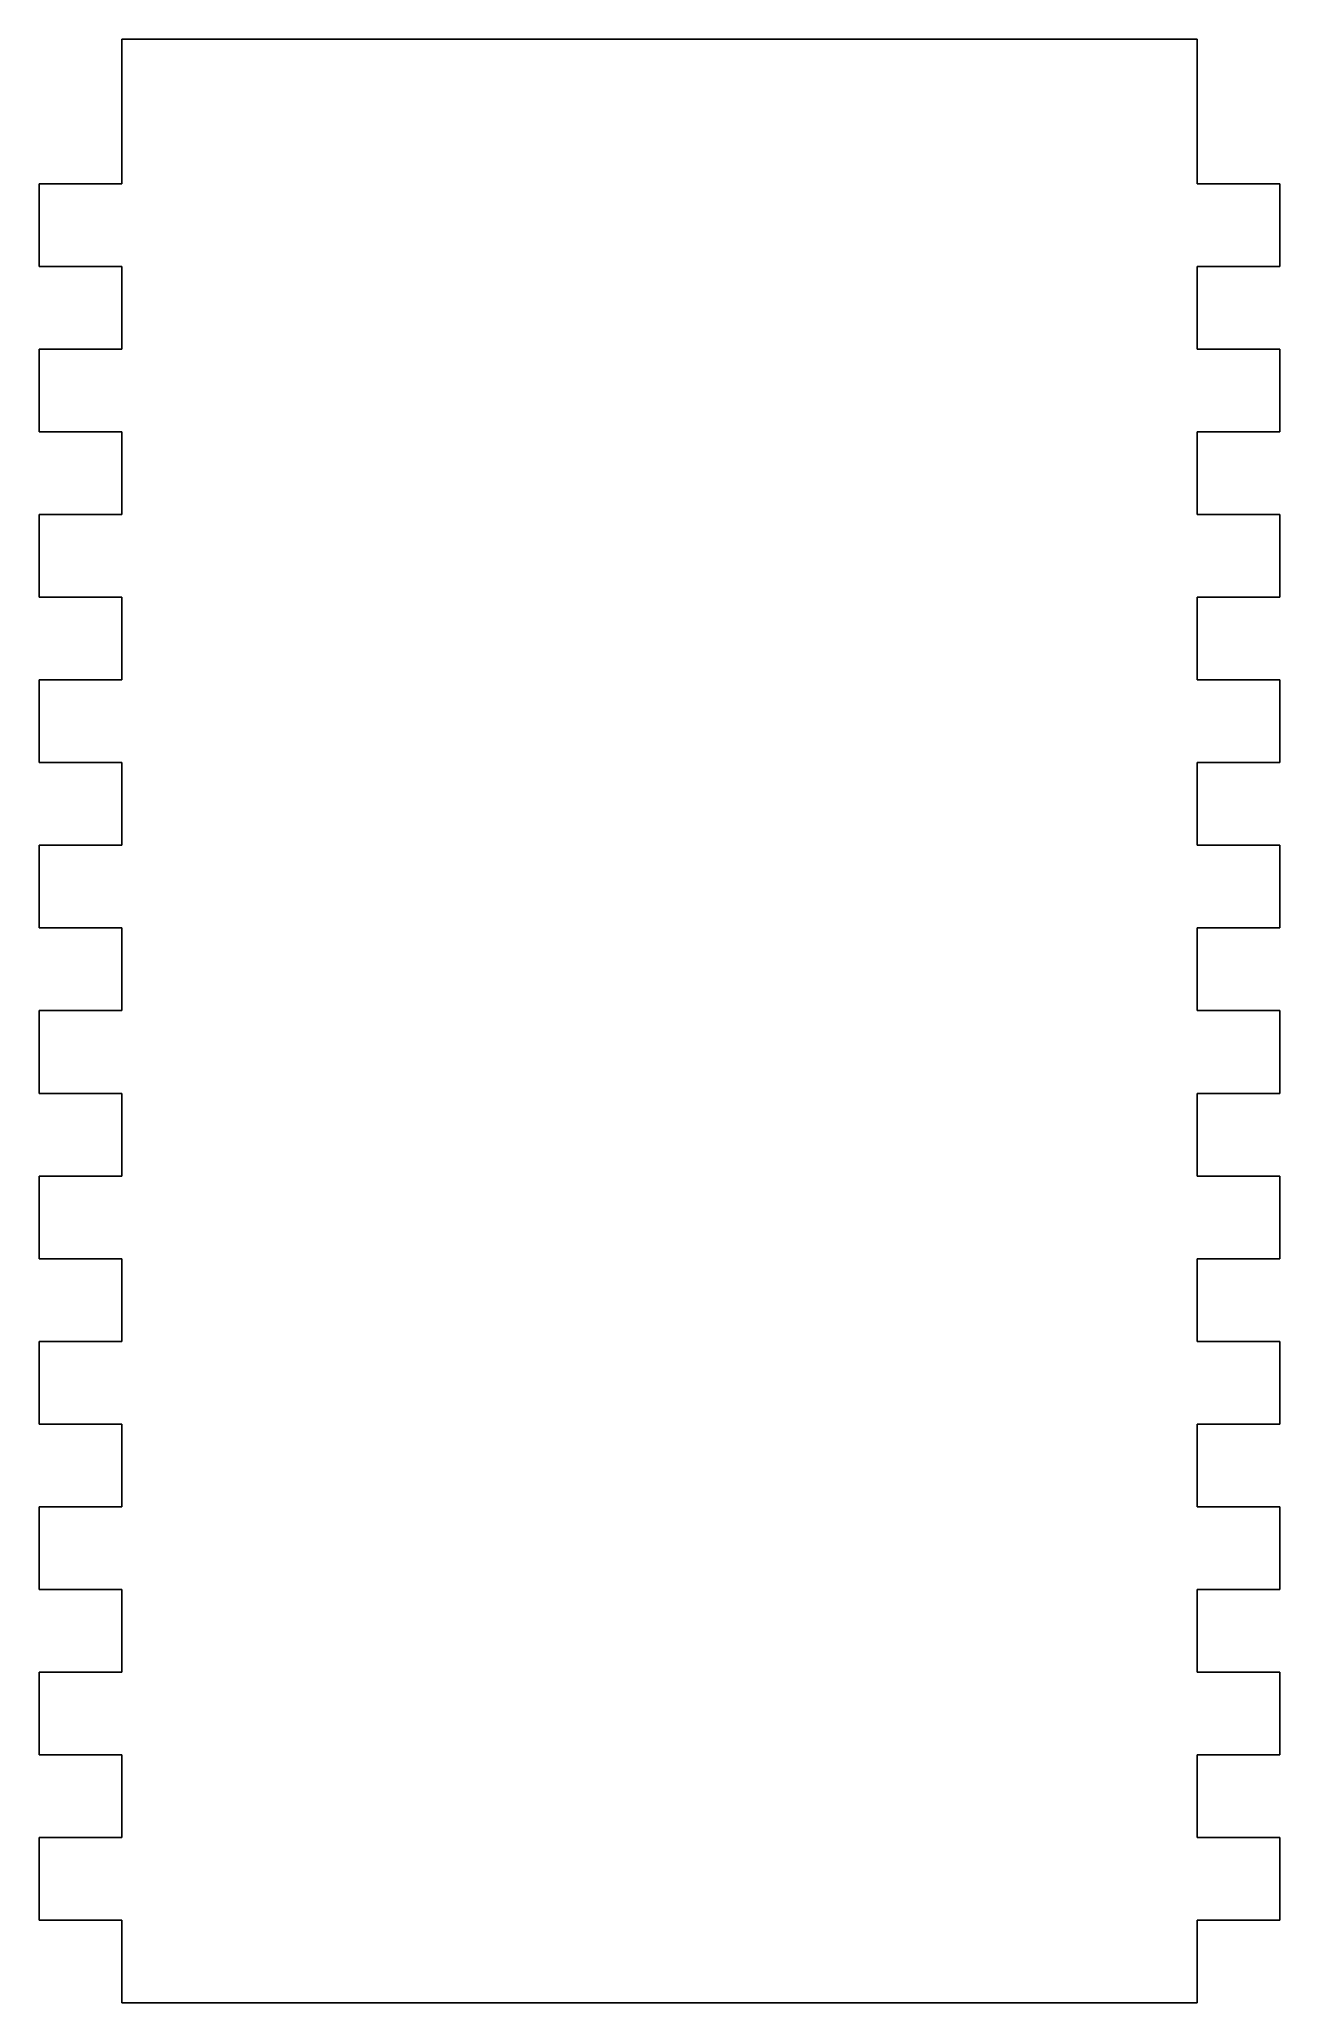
# Model space of a CAD drawing. Header units: millimetres. Extents: x 0 to 60, y 0 to 95.
import ezdxf

# ---------------------------------------------------------------- set-up
doc = ezdxf.new("R2010")
doc.units = ezdxf.units.MM

msp = doc.modelspace()

# ---------------------------------------------------------------- linework, layer by layer
for p, q in [((4, 88, -60), (4, 95, -60)), ((4, 95, -60), (56, 95, -60)), ((4, 95, -56), (56, 95, -56)), ((4, 88, -56), (4, 95, -56)), ((4, 95, -60), (4, 95, -56)), ((4, 95, -56), (56, 95, -56)), ((4, 95, -60), (56, 95, -60)), ((4, 88, -60), (4, 95, -60)), ((4, 88, -56), (4, 95, -56)), ((4, 95, -60), (4, 95, -56)), ((56, 95, -60), (56, 88, -60)), ((56, 95, -56), (56, 88, -56)), ((56, 95, -60), (56, 88, -60)), ((56, 95, -60), (56, 95, -56)), ((56, 95, -56), (56, 88, -56)), ((56, 95, -60), (56, 95, -56)), ((0, 88, -60), (0, 84, -60)), ((4, 88, -60), (0, 88, -60)), ((4, 88, -56), (0, 88, -56)), ((0, 88, -56), (0, 84, -56)), ((4, 88, -60), (0, 88, -60)), ((0, 88, -60), (0, 88, -56)), ((4, 88, -56), (0, 88, -56)), ((0, 88, -60), (0, 88, -56)), ((0, 88, -60), (0, 84, -60)), ((0, 88, -56), (0, 84, -56)), ((4, 88, -60), (4, 88, -56)), ((4, 88, -60), (4, 88, -56)), ((60, 88, -60), (56, 88, -60)), ((60, 88, -56), (56, 88, -56)), ((56, 88, -56), (56, 88, -60)), ((60, 88, -60), (56, 88, -60)), ((56, 88, -56), (56, 88, -60)), ((60, 88, -56), (56, 88, -56)), ((60, 84, -60), (60, 88, -60)), ((60, 84, -56), (60, 88, -56)), ((60, 88, -60), (60, 88, -56)), ((60, 84, -60), (60, 88, -60)), ((60, 88, -60), (60, 88, -56)), ((60, 84, -56), (60, 88, -56)), ((0, 84, -60), (4, 84, -60)), ((0, 84, -56), (4, 84, -56)), ((0, 84, -60), (0, 84, -56)), ((0, 84, -60), (4, 84, -60)), ((0, 84, -56), (4, 84, -56)), ((0, 84, -60), (0, 84, -56)), ((4, 80, -60), (4, 84, -60)), ((4, 80, -56), (4, 84, -56)), ((4, 84, -56), (4, 84, -60)), ((4, 80, -60), (4, 84, -60)), ((4, 80, -56), (4, 84, -56)), ((4, 84, -56), (4, 84, -60)), ((56, 84, -60), (60, 84, -60)), ((56, 84, -60), (56, 80, -60)), ((56, 84, -56), (56, 80, -56)), ((56, 84, -56), (60, 84, -56)), ((56, 84, -60), (56, 80, -60)), ((56, 84, -60), (56, 84, -56)), ((56, 84, -56), (56, 80, -56)), ((56, 84, -60), (60, 84, -60)), ((56, 84, -56), (60, 84, -56)), ((56, 84, -60), (56, 84, -56)), ((60, 84, -60), (60, 84, -56)), ((60, 84, -60), (60, 84, -56)), ((0, 80, -60), (0, 76, -60)), ((4, 80, -60), (0, 80, -60)), ((4, 80, -56), (0, 80, -56)), ((0, 80, -56), (0, 76, -56)), ((4, 80, -60), (0, 80, -60)), ((0, 80, -60), (0, 80, -56)), ((4, 80, -56), (0, 80, -56)), ((0, 80, -60), (0, 80, -56)), ((0, 80, -60), (0, 76, -60)), ((0, 80, -56), (0, 76, -56)), ((4, 80, -60), (4, 80, -56)), ((4, 80, -60), (4, 80, -56)), ((60, 80, -60), (56, 80, -60)), ((60, 80, -56), (56, 80, -56)), ((56, 80, -56), (56, 80, -60)), ((60, 80, -60), (56, 80, -60)), ((56, 80, -56), (56, 80, -60)), ((60, 80, -56), (56, 80, -56)), ((60, 76, -60), (60, 80, -60)), ((60, 76, -56), (60, 80, -56)), ((60, 80, -60), (60, 80, -56)), ((60, 76, -60), (60, 80, -60)), ((60, 80, -60), (60, 80, -56)), ((60, 76, -56), (60, 80, -56)), ((0, 76, -60), (4, 76, -60)), ((0, 76, -56), (4, 76, -56)), ((0, 76, -60), (0, 76, -56)), ((0, 76, -60), (4, 76, -60)), ((0, 76, -56), (4, 76, -56)), ((0, 76, -60), (0, 76, -56)), ((4, 72, -60), (4, 76, -60)), ((4, 72, -56), (4, 76, -56)), ((4, 76, -56), (4, 76, -60)), ((4, 72, -60), (4, 76, -60)), ((4, 72, -56), (4, 76, -56)), ((4, 76, -56), (4, 76, -60)), ((56, 76, -60), (60, 76, -60)), ((56, 76, -60), (56, 72, -60)), ((56, 76, -56), (56, 72, -56)), ((56, 76, -56), (60, 76, -56)), ((56, 76, -60), (56, 72, -60)), ((56, 76, -60), (56, 76, -56)), ((56, 76, -56), (56, 72, -56)), ((56, 76, -60), (60, 76, -60)), ((56, 76, -56), (60, 76, -56)), ((56, 76, -60), (56, 76, -56)), ((60, 76, -60), (60, 76, -56)), ((60, 76, -60), (60, 76, -56)), ((0, 72, -60), (0, 68, -60)), ((4, 72, -60), (0, 72, -60)), ((4, 72, -56), (0, 72, -56)), ((0, 72, -56), (0, 68, -56)), ((4, 72, -60), (0, 72, -60)), ((0, 72, -60), (0, 72, -56)), ((4, 72, -56), (0, 72, -56)), ((0, 72, -60), (0, 72, -56)), ((0, 72, -60), (0, 68, -60)), ((0, 72, -56), (0, 68, -56)), ((4, 72, -60), (4, 72, -56)), ((4, 72, -60), (4, 72, -56)), ((60, 72, -60), (56, 72, -60)), ((60, 72, -56), (56, 72, -56)), ((56, 72, -56), (56, 72, -60)), ((60, 72, -60), (56, 72, -60)), ((56, 72, -56), (56, 72, -60)), ((60, 72, -56), (56, 72, -56)), ((60, 68, -60), (60, 72, -60)), ((60, 68, -56), (60, 72, -56)), ((60, 72, -60), (60, 72, -56)), ((60, 68, -60), (60, 72, -60)), ((60, 72, -60), (60, 72, -56)), ((60, 68, -56), (60, 72, -56)), ((0, 68, -60), (4, 68, -60)), ((0, 68, -56), (4, 68, -56)), ((0, 68, -60), (0, 68, -56)), ((0, 68, -60), (4, 68, -60)), ((0, 68, -56), (4, 68, -56)), ((0, 68, -60), (0, 68, -56)), ((4, 64, -60), (4, 68, -60)), ((4, 64, -56), (4, 68, -56)), ((4, 68, -56), (4, 68, -60)), ((4, 64, -60), (4, 68, -60)), ((4, 64, -56), (4, 68, -56)), ((4, 68, -56), (4, 68, -60)), ((56, 68, -60), (60, 68, -60)), ((56, 68, -60), (56, 64, -60)), ((56, 68, -56), (56, 64, -56)), ((56, 68, -56), (60, 68, -56)), ((56, 68, -60), (56, 64, -60)), ((56, 68, -60), (56, 68, -56)), ((56, 68, -56), (56, 64, -56)), ((56, 68, -60), (60, 68, -60)), ((56, 68, -56), (60, 68, -56)), ((56, 68, -60), (56, 68, -56)), ((60, 68, -60), (60, 68, -56)), ((60, 68, -60), (60, 68, -56)), ((0, 64, -60), (0, 60, -60)), ((4, 64, -60), (0, 64, -60)), ((4, 64, -56), (0, 64, -56)), ((0, 64, -56), (0, 60, -56)), ((4, 64, -60), (0, 64, -60)), ((0, 64, -60), (0, 64, -56)), ((4, 64, -56), (0, 64, -56)), ((0, 64, -60), (0, 64, -56)), ((0, 64, -60), (0, 60, -60)), ((0, 64, -56), (0, 60, -56)), ((4, 64, -60), (4, 64, -56)), ((4, 64, -60), (4, 64, -56)), ((60, 64, -60), (56, 64, -60)), ((60, 64, -56), (56, 64, -56)), ((56, 64, -56), (56, 64, -60)), ((60, 64, -60), (56, 64, -60)), ((56, 64, -56), (56, 64, -60)), ((60, 64, -56), (56, 64, -56)), ((60, 60, -60), (60, 64, -60)), ((60, 60, -56), (60, 64, -56)), ((60, 64, -60), (60, 64, -56)), ((60, 60, -60), (60, 64, -60)), ((60, 64, -60), (60, 64, -56)), ((60, 60, -56), (60, 64, -56)), ((0, 60, -60), (4, 60, -60)), ((0, 60, -56), (4, 60, -56)), ((0, 60, -60), (0, 60, -56)), ((0, 60, -60), (4, 60, -60)), ((0, 60, -56), (4, 60, -56)), ((0, 60, -60), (0, 60, -56)), ((4, 56, -60), (4, 60, -60)), ((4, 56, -56), (4, 60, -56)), ((4, 60, -56), (4, 60, -60)), ((4, 56, -60), (4, 60, -60)), ((4, 56, -56), (4, 60, -56)), ((4, 60, -56), (4, 60, -60)), ((56, 60, -60), (60, 60, -60)), ((56, 60, -60), (56, 56, -60)), ((56, 60, -56), (56, 56, -56)), ((56, 60, -56), (60, 60, -56)), ((56, 60, -60), (56, 56, -60)), ((56, 60, -60), (56, 60, -56)), ((56, 60, -56), (56, 56, -56)), ((56, 60, -60), (60, 60, -60)), ((56, 60, -56), (60, 60, -56)), ((56, 60, -60), (56, 60, -56)), ((60, 60, -60), (60, 60, -56)), ((60, 60, -60), (60, 60, -56)), ((0, 56, -60), (0, 52, -60)), ((4, 56, -60), (0, 56, -60)), ((4, 56, -56), (0, 56, -56)), ((0, 56, -56), (0, 52, -56)), ((4, 56, -60), (0, 56, -60)), ((0, 56, -60), (0, 56, -56)), ((4, 56, -56), (0, 56, -56)), ((0, 56, -60), (0, 56, -56)), ((0, 56, -60), (0, 52, -60)), ((0, 56, -56), (0, 52, -56)), ((4, 56, -60), (4, 56, -56)), ((4, 56, -60), (4, 56, -56)), ((60, 56, -60), (56, 56, -60)), ((60, 56, -56), (56, 56, -56)), ((56, 56, -56), (56, 56, -60)), ((60, 56, -60), (56, 56, -60)), ((56, 56, -56), (56, 56, -60)), ((60, 56, -56), (56, 56, -56)), ((60, 52, -60), (60, 56, -60)), ((60, 52, -56), (60, 56, -56)), ((60, 56, -60), (60, 56, -56)), ((60, 52, -60), (60, 56, -60)), ((60, 56, -60), (60, 56, -56)), ((60, 52, -56), (60, 56, -56)), ((0, 52, -60), (4, 52, -60)), ((0, 52, -56), (4, 52, -56)), ((0, 52, -60), (0, 52, -56)), ((0, 52, -60), (4, 52, -60)), ((0, 52, -56), (4, 52, -56)), ((0, 52, -60), (0, 52, -56)), ((4, 48, -60), (4, 52, -60)), ((4, 48, -56), (4, 52, -56)), ((4, 52, -56), (4, 52, -60)), ((4, 48, -60), (4, 52, -60)), ((4, 48, -56), (4, 52, -56)), ((4, 52, -56), (4, 52, -60)), ((56, 52, -60), (60, 52, -60)), ((56, 52, -60), (56, 48, -60)), ((56, 52, -56), (56, 48, -56)), ((56, 52, -56), (60, 52, -56)), ((56, 52, -60), (56, 48, -60)), ((56, 52, -60), (56, 52, -56)), ((56, 52, -56), (56, 48, -56)), ((56, 52, -60), (60, 52, -60)), ((56, 52, -56), (60, 52, -56)), ((56, 52, -60), (56, 52, -56)), ((60, 52, -60), (60, 52, -56)), ((60, 52, -60), (60, 52, -56)), ((0, 48, -60), (0, 44, -60)), ((4, 48, -60), (0, 48, -60)), ((4, 48, -56), (0, 48, -56)), ((0, 48, -56), (0, 44, -56)), ((4, 48, -60), (0, 48, -60)), ((0, 48, -60), (0, 48, -56)), ((4, 48, -56), (0, 48, -56)), ((0, 48, -60), (0, 48, -56)), ((0, 48, -60), (0, 44, -60)), ((0, 48, -56), (0, 44, -56)), ((4, 48, -60), (4, 48, -56)), ((4, 48, -60), (4, 48, -56)), ((60, 48, -60), (56, 48, -60)), ((60, 48, -56), (56, 48, -56)), ((56, 48, -56), (56, 48, -60)), ((60, 48, -60), (56, 48, -60)), ((56, 48, -56), (56, 48, -60)), ((60, 48, -56), (56, 48, -56)), ((60, 44, -60), (60, 48, -60)), ((60, 44, -56), (60, 48, -56)), ((60, 48, -60), (60, 48, -56)), ((60, 44, -60), (60, 48, -60)), ((60, 48, -60), (60, 48, -56)), ((60, 44, -56), (60, 48, -56)), ((0, 44, -60), (4, 44, -60)), ((0, 44, -56), (4, 44, -56)), ((0, 44, -60), (0, 44, -56)), ((0, 44, -60), (4, 44, -60)), ((0, 44, -56), (4, 44, -56)), ((0, 44, -60), (0, 44, -56)), ((4, 40, -60), (4, 44, -60)), ((4, 40, -56), (4, 44, -56)), ((4, 44, -56), (4, 44, -60)), ((4, 40, -60), (4, 44, -60)), ((4, 40, -56), (4, 44, -56)), ((4, 44, -56), (4, 44, -60)), ((56, 44, -60), (60, 44, -60)), ((56, 44, -60), (56, 40, -60)), ((56, 44, -56), (56, 40, -56)), ((56, 44, -56), (60, 44, -56)), ((56, 44, -60), (56, 40, -60)), ((56, 44, -60), (56, 44, -56)), ((56, 44, -56), (56, 40, -56)), ((56, 44, -60), (60, 44, -60)), ((56, 44, -56), (60, 44, -56)), ((56, 44, -60), (56, 44, -56)), ((60, 44, -60), (60, 44, -56)), ((60, 44, -60), (60, 44, -56)), ((0, 40, -60), (0, 36, -60)), ((4, 40, -60), (0, 40, -60)), ((4, 40, -56), (0, 40, -56)), ((0, 40, -56), (0, 36, -56)), ((4, 40, -60), (0, 40, -60)), ((0, 40, -60), (0, 40, -56)), ((4, 40, -56), (0, 40, -56)), ((0, 40, -60), (0, 40, -56)), ((0, 40, -60), (0, 36, -60)), ((0, 40, -56), (0, 36, -56)), ((4, 40, -60), (4, 40, -56)), ((4, 40, -60), (4, 40, -56)), ((60, 40, -60), (56, 40, -60)), ((60, 40, -56), (56, 40, -56)), ((56, 40, -56), (56, 40, -60)), ((60, 40, -60), (56, 40, -60)), ((56, 40, -56), (56, 40, -60)), ((60, 40, -56), (56, 40, -56)), ((60, 36, -60), (60, 40, -60)), ((60, 36, -56), (60, 40, -56)), ((60, 40, -60), (60, 40, -56)), ((60, 36, -60), (60, 40, -60)), ((60, 40, -60), (60, 40, -56)), ((60, 36, -56), (60, 40, -56)), ((0, 36, -60), (4, 36, -60)), ((0, 36, -56), (4, 36, -56)), ((0, 36, -60), (0, 36, -56)), ((0, 36, -60), (4, 36, -60)), ((0, 36, -56), (4, 36, -56)), ((0, 36, -60), (0, 36, -56)), ((4, 32, -60), (4, 36, -60)), ((4, 32, -56), (4, 36, -56)), ((4, 36, -56), (4, 36, -60)), ((4, 32, -60), (4, 36, -60)), ((4, 32, -56), (4, 36, -56)), ((4, 36, -56), (4, 36, -60)), ((56, 36, -60), (60, 36, -60)), ((56, 36, -60), (56, 32, -60)), ((56, 36, -56), (56, 32, -56)), ((56, 36, -56), (60, 36, -56)), ((56, 36, -60), (56, 32, -60)), ((56, 36, -60), (56, 36, -56)), ((56, 36, -56), (56, 32, -56)), ((56, 36, -60), (60, 36, -60)), ((56, 36, -56), (60, 36, -56)), ((56, 36, -60), (56, 36, -56)), ((60, 36, -60), (60, 36, -56)), ((60, 36, -60), (60, 36, -56)), ((0, 32, -60), (0, 28, -60)), ((4, 32, -60), (0, 32, -60)), ((4, 32, -56), (0, 32, -56)), ((0, 32, -56), (0, 28, -56)), ((4, 32, -60), (0, 32, -60)), ((0, 32, -60), (0, 32, -56)), ((4, 32, -56), (0, 32, -56)), ((0, 32, -60), (0, 32, -56)), ((0, 32, -60), (0, 28, -60)), ((0, 32, -56), (0, 28, -56)), ((4, 32, -60), (4, 32, -56)), ((4, 32, -60), (4, 32, -56)), ((60, 32, -60), (56, 32, -60)), ((60, 32, -56), (56, 32, -56)), ((56, 32, -56), (56, 32, -60)), ((60, 32, -60), (56, 32, -60)), ((56, 32, -56), (56, 32, -60)), ((60, 32, -56), (56, 32, -56)), ((60, 28, -60), (60, 32, -60)), ((60, 28, -56), (60, 32, -56)), ((60, 32, -60), (60, 32, -56)), ((60, 28, -60), (60, 32, -60)), ((60, 32, -60), (60, 32, -56)), ((60, 28, -56), (60, 32, -56)), ((0, 28, -60), (4, 28, -60)), ((0, 28, -56), (4, 28, -56)), ((0, 28, -60), (0, 28, -56)), ((0, 28, -60), (4, 28, -60)), ((0, 28, -56), (4, 28, -56)), ((0, 28, -60), (0, 28, -56)), ((4, 24, -60), (4, 28, -60)), ((4, 24, -56), (4, 28, -56)), ((4, 28, -56), (4, 28, -60)), ((4, 24, -60), (4, 28, -60)), ((4, 24, -56), (4, 28, -56)), ((4, 28, -56), (4, 28, -60)), ((56, 28, -60), (60, 28, -60)), ((56, 28, -60), (56, 24, -60)), ((56, 28, -56), (56, 24, -56)), ((56, 28, -56), (60, 28, -56)), ((56, 28, -60), (56, 24, -60)), ((56, 28, -60), (56, 28, -56)), ((56, 28, -56), (56, 24, -56)), ((56, 28, -60), (60, 28, -60)), ((56, 28, -56), (60, 28, -56)), ((56, 28, -60), (56, 28, -56)), ((60, 28, -60), (60, 28, -56)), ((60, 28, -60), (60, 28, -56)), ((0, 24, -60), (0, 20, -60)), ((4, 24, -60), (0, 24, -60)), ((4, 24, -56), (0, 24, -56)), ((0, 24, -56), (0, 20, -56)), ((4, 24, -60), (0, 24, -60)), ((0, 24, -60), (0, 24, -56)), ((4, 24, -56), (0, 24, -56)), ((0, 24, -60), (0, 24, -56)), ((0, 24, -60), (0, 20, -60)), ((0, 24, -56), (0, 20, -56)), ((4, 24, -60), (4, 24, -56)), ((4, 24, -60), (4, 24, -56)), ((60, 24, -60), (56, 24, -60)), ((60, 24, -56), (56, 24, -56)), ((56, 24, -56), (56, 24, -60)), ((60, 24, -60), (56, 24, -60)), ((56, 24, -56), (56, 24, -60)), ((60, 24, -56), (56, 24, -56)), ((60, 20, -60), (60, 24, -60)), ((60, 20, -56), (60, 24, -56)), ((60, 24, -60), (60, 24, -56)), ((60, 20, -60), (60, 24, -60)), ((60, 24, -60), (60, 24, -56)), ((60, 20, -56), (60, 24, -56)), ((0, 20, -60), (4, 20, -60)), ((0, 20, -56), (4, 20, -56)), ((0, 20, -60), (0, 20, -56)), ((0, 20, -60), (4, 20, -60)), ((0, 20, -56), (4, 20, -56)), ((0, 20, -60), (0, 20, -56)), ((4, 16, -60), (4, 20, -60)), ((4, 16, -56), (4, 20, -56)), ((4, 20, -56), (4, 20, -60)), ((4, 16, -60), (4, 20, -60)), ((4, 16, -56), (4, 20, -56)), ((4, 20, -56), (4, 20, -60)), ((56, 20, -60), (60, 20, -60)), ((56, 20, -60), (56, 16, -60)), ((56, 20, -56), (56, 16, -56)), ((56, 20, -56), (60, 20, -56)), ((56, 20, -60), (56, 16, -60)), ((56, 20, -60), (56, 20, -56)), ((56, 20, -56), (56, 16, -56)), ((56, 20, -60), (60, 20, -60)), ((56, 20, -56), (60, 20, -56)), ((56, 20, -60), (56, 20, -56)), ((60, 20, -60), (60, 20, -56)), ((60, 20, -60), (60, 20, -56)), ((0, 16, -60), (0, 12, -60)), ((4, 16, -60), (0, 16, -60)), ((4, 16, -56), (0, 16, -56)), ((0, 16, -56), (0, 12, -56)), ((4, 16, -60), (0, 16, -60)), ((0, 16, -60), (0, 16, -56)), ((4, 16, -56), (0, 16, -56)), ((0, 16, -60), (0, 16, -56)), ((0, 16, -60), (0, 12, -60)), ((0, 16, -56), (0, 12, -56)), ((4, 16, -60), (4, 16, -56)), ((4, 16, -60), (4, 16, -56)), ((60, 16, -60), (56, 16, -60)), ((60, 16, -56), (56, 16, -56)), ((56, 16, -56), (56, 16, -60)), ((60, 16, -60), (56, 16, -60)), ((56, 16, -56), (56, 16, -60)), ((60, 16, -56), (56, 16, -56)), ((60, 12, -60), (60, 16, -60)), ((60, 12, -56), (60, 16, -56)), ((60, 16, -60), (60, 16, -56)), ((60, 12, -60), (60, 16, -60)), ((60, 16, -60), (60, 16, -56)), ((60, 12, -56), (60, 16, -56)), ((0, 12, -60), (4, 12, -60)), ((0, 12, -56), (4, 12, -56)), ((0, 12, -60), (0, 12, -56)), ((0, 12, -60), (4, 12, -60)), ((0, 12, -56), (4, 12, -56)), ((0, 12, -60), (0, 12, -56)), ((4, 8, -60), (4, 12, -60)), ((4, 8, -56), (4, 12, -56)), ((4, 12, -56), (4, 12, -60)), ((4, 8, -60), (4, 12, -60)), ((4, 8, -56), (4, 12, -56)), ((4, 12, -56), (4, 12, -60)), ((56, 12, -60), (60, 12, -60)), ((56, 12, -60), (56, 8, -60)), ((56, 12, -56), (56, 8, -56)), ((56, 12, -56), (60, 12, -56)), ((56, 12, -60), (56, 8, -60)), ((56, 12, -60), (56, 12, -56)), ((56, 12, -56), (56, 8, -56)), ((56, 12, -60), (60, 12, -60)), ((56, 12, -56), (60, 12, -56)), ((56, 12, -60), (56, 12, -56)), ((60, 12, -60), (60, 12, -56)), ((60, 12, -60), (60, 12, -56)), ((0, 8, -60), (0, 4, -60)), ((4, 8, -60), (0, 8, -60)), ((4, 8, -56), (0, 8, -56)), ((0, 8, -56), (0, 4, -56)), ((4, 8, -60), (0, 8, -60)), ((0, 8, -60), (0, 8, -56)), ((4, 8, -56), (0, 8, -56)), ((0, 8, -60), (0, 8, -56)), ((0, 8, -60), (0, 4, -60)), ((0, 8, -56), (0, 4, -56)), ((4, 8, -60), (4, 8, -56)), ((4, 8, -60), (4, 8, -56)), ((60, 8, -60), (56, 8, -60)), ((60, 8, -56), (56, 8, -56)), ((56, 8, -56), (56, 8, -60)), ((60, 8, -60), (56, 8, -60)), ((56, 8, -56), (56, 8, -60)), ((60, 8, -56), (56, 8, -56)), ((60, 4, -60), (60, 8, -60)), ((60, 4, -56), (60, 8, -56)), ((60, 8, -60), (60, 8, -56)), ((60, 4, -60), (60, 8, -60)), ((60, 8, -60), (60, 8, -56)), ((60, 4, -56), (60, 8, -56)), ((0, 4, -60), (4, 4, -60)), ((0, 4, -60), (4, 4, -60)), ((0, 4, -56), (4, 4, -56)), ((0, 4, -60), (0, 4, -56)), ((0, 4, -56), (4, 4, -56)), ((0, 4, -60), (0, 4, -56)), ((4, 0, -60), (4, 4, -60)), ((4, 0, -56), (4, 4, -56)), ((4, 4, -56), (4, 4, -60)), ((4, 0, -60), (4, 4, -60)), ((4, 4, -56), (4, 4, -60)), ((4, 0, -56), (4, 4, -56)), ((56, 4, -60), (56, 0, -60)), ((56, 4, -60), (60, 4, -60)), ((56, 4, -56), (56, 0, -56)), ((56, 4, -56), (60, 4, -56)), ((56, 4, -60), (56, 0, -60)), ((56, 4, -60), (56, 4, -56)), ((56, 4, -56), (56, 0, -56)), ((56, 4, -60), (60, 4, -60)), ((56, 4, -56), (60, 4, -56)), ((56, 4, -60), (56, 4, -56)), ((60, 4, -60), (60, 4, -56)), ((60, 4, -60), (60, 4, -56)), ((4, 0, -60), (4, 0, -56)), ((56, 0, -60), (4, 0, -60)), ((56, 0, -56), (4, 0, -56)), ((56, 0, -56), (4, 0, -56)), ((4, 0, -60), (4, 0, -56)), ((56, 0, -60), (4, 0, -60)), ((56, 0, -60), (56, 0, -56)), ((56, 0, -60), (56, 0, -56))]:
    msp.add_line(p, q)

doc.saveas('drawing.dxf')
